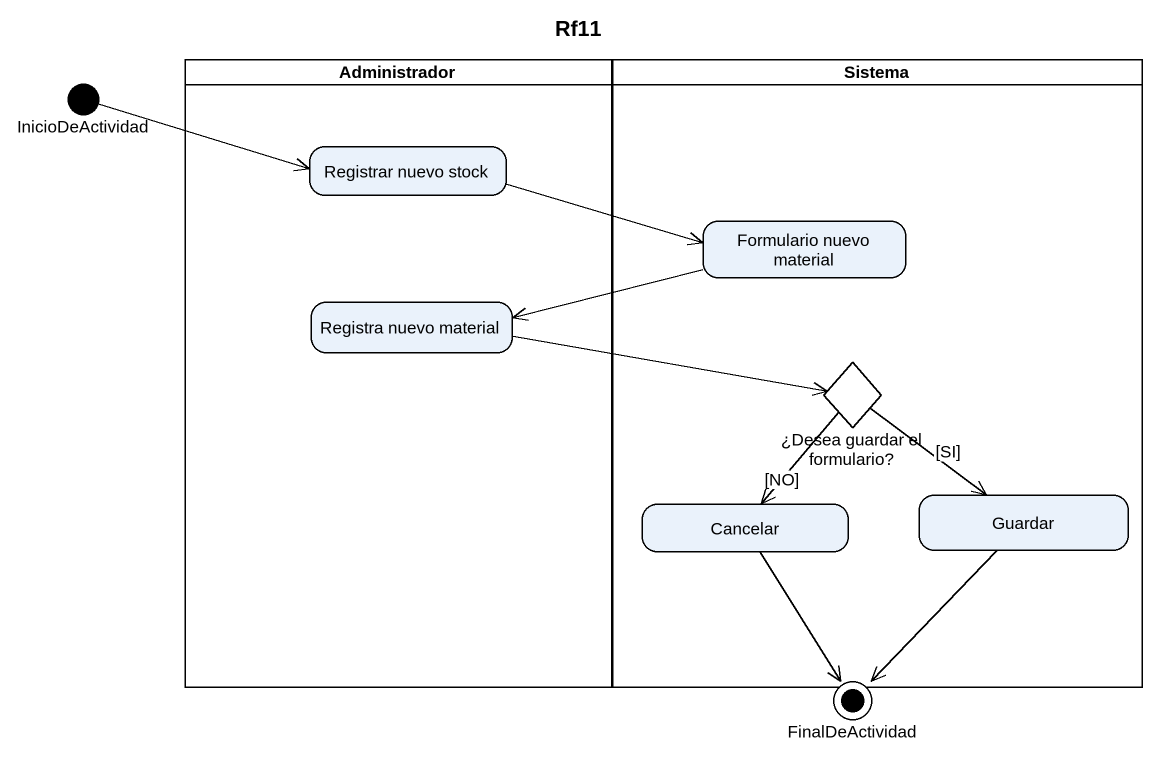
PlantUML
@startuml
title Rf11
hide empty description
state InicioDeActividad <<start>>
state Administrador <<partition>> {
  state "Registrar nuevo stock" as Registrar_nuevo_stock
  state "Registra nuevo material" as Registra_nuevo_material
}
state Sistema <<partition>> {
  state "Formulario nuevo material" as Formulario_nuevo_material
  state "¿Desea guardar el formulario?" as Desea_guardar_el_formulario <<choice>>
  state Cancelar
  state Guardar
}
state FinalDeActividad <<end>>
InicioDeActividad -right-> Registrar_nuevo_stock
Registrar_nuevo_stock -right-> Formulario_nuevo_material
Formulario_nuevo_material -left-> Registra_nuevo_material
Registra_nuevo_material -right-> Desea_guardar_el_formulario
Desea_guardar_el_formulario --> Cancelar : [NO]
Desea_guardar_el_formulario --> Guardar : [SI]
Cancelar --> FinalDeActividad
Guardar --> FinalDeActividad
@enduml
